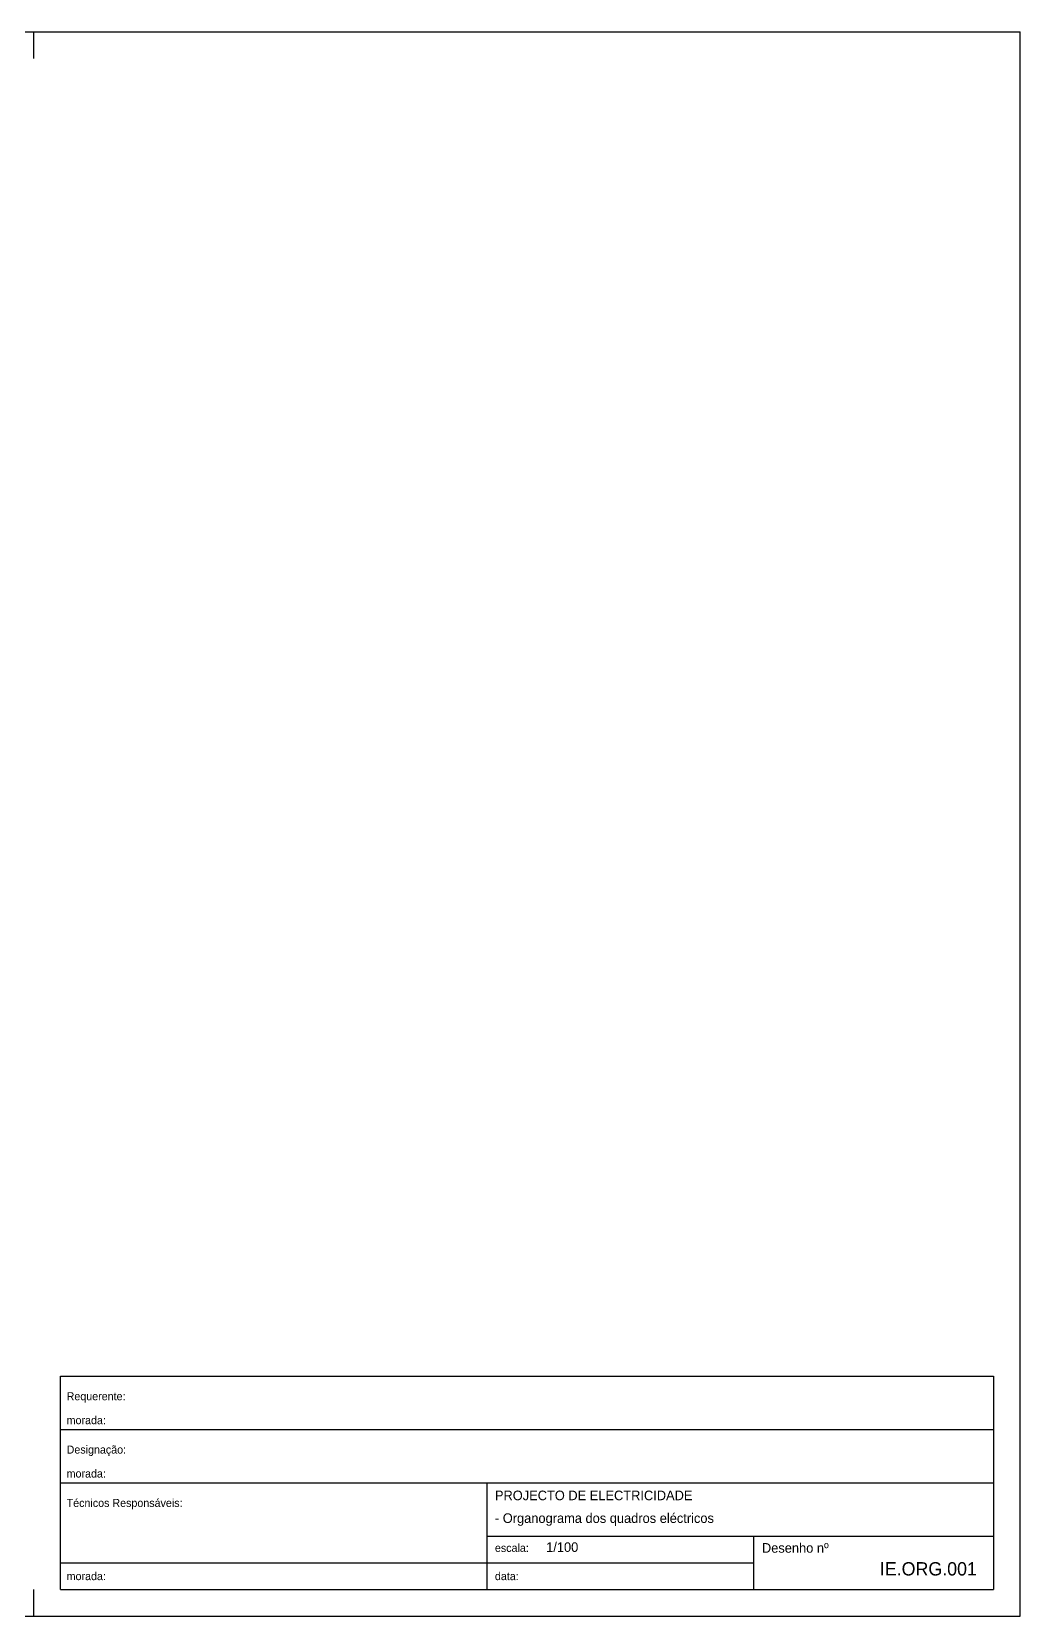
# Model space of a CAD drawing. Header units: millimetres. Extents: x 145 to 60311, y -8355 to 8851.
# Drawn here: x 380.96 to 399.5, y 43.18 to 72.88 of the extents above; entities that cross this region are included whole.
import ezdxf
from ezdxf.enums import TextEntityAlignment as Align

# ---------------------------------------------------------------- set-up
doc = ezdxf.new("R2010")
doc.units = ezdxf.units.MM
for name, color, linetype in [('Alimentações gerais', 3, 'Continuous'), ('arquitectura', 8, 'Continuous'), ('MALHA', 7, 'Continuous')]:
    doc.layers.add(name, color=color, linetype=linetype)

msp = doc.modelspace()

# ---------------------------------------------------------------- linework, layer by layer
at = {"layer": 'arquitectura', "color": 3, "ltscale": 0.3}
for p, q in [((381.504, 43.682), (381.504, 47.682)), ((381.504, 47.682), (399.004, 47.682)), ((399.004, 47.682), (399.004, 43.682)), ((381.504, 43.682), (399.004, 43.682))]:
    msp.add_line(p, q, dxfattribs=at)
at = {"layer": 'arquitectura', "color": 1, "ltscale": 0.3}
for p, q in [((381.504, 46.682), (399.004, 46.682)), ((381.504, 45.682), (399.004, 45.682)), ((389.504, 43.682), (389.504, 45.682)), ((389.504, 44.682), (399.004, 44.682)), ((394.504, 43.682), (394.504, 44.682)), ((381.504, 44.182), (394.504, 44.182))]:
    msp.add_line(p, q, dxfattribs=at)
at = {"layer": 'MALHA', "color": 3}
for p, q in [((341.504, 72.882), (399.504, 72.882)), ((381.004, 72.382), (381.004, 72.882)), ((399.504, 43.182), (399.504, 72.882)), ((381.004, 43.182), (381.004, 43.682)), ((341.504, 43.182), (399.504, 43.182))]:
    msp.add_line(p, q, dxfattribs=at)

# ---------------------------------------------------------------- texts
at = {"layer": 'Alimentações gerais', "color": 4, "ltscale": 0.3}
msp.add_text('- Organograma dos quadros eléctricos', height=0.18, dxfattribs=at).set_placement((389.65, 44.932))
msp.add_text('IE.ORG.001', height=0.25, dxfattribs=at).set_placement((398.69, 43.947), align=Align.RIGHT)
at = {"layer": 'arquitectura', "color": 2, "ltscale": 0.3}
for s, p in [('Requerente:', (381.617, 47.232)), ('morada:', (381.617, 46.783)), ('Designação:', (381.617, 46.232)), ('morada:', (381.617, 45.783)), ('Técnicos Responsáveis:', (381.617, 45.232)), ('escala:', (389.65, 44.389)), ('morada:', (381.617, 43.86)), ('data:', (389.65, 43.86))]:
    msp.add_text(s, height=0.15, dxfattribs=at).set_placement(p)
at = {"layer": 'arquitectura', "color": 3, "ltscale": 0.3}
for s, p in [('PROJECTO DE ELECTRICIDADE', (389.65, 45.358)), ('1/100', (390.611, 44.389)), ('Desenho nº', (394.658, 44.374))]:
    msp.add_text(s, height=0.18, dxfattribs=at).set_placement(p)

doc.saveas('drawing.dxf')
